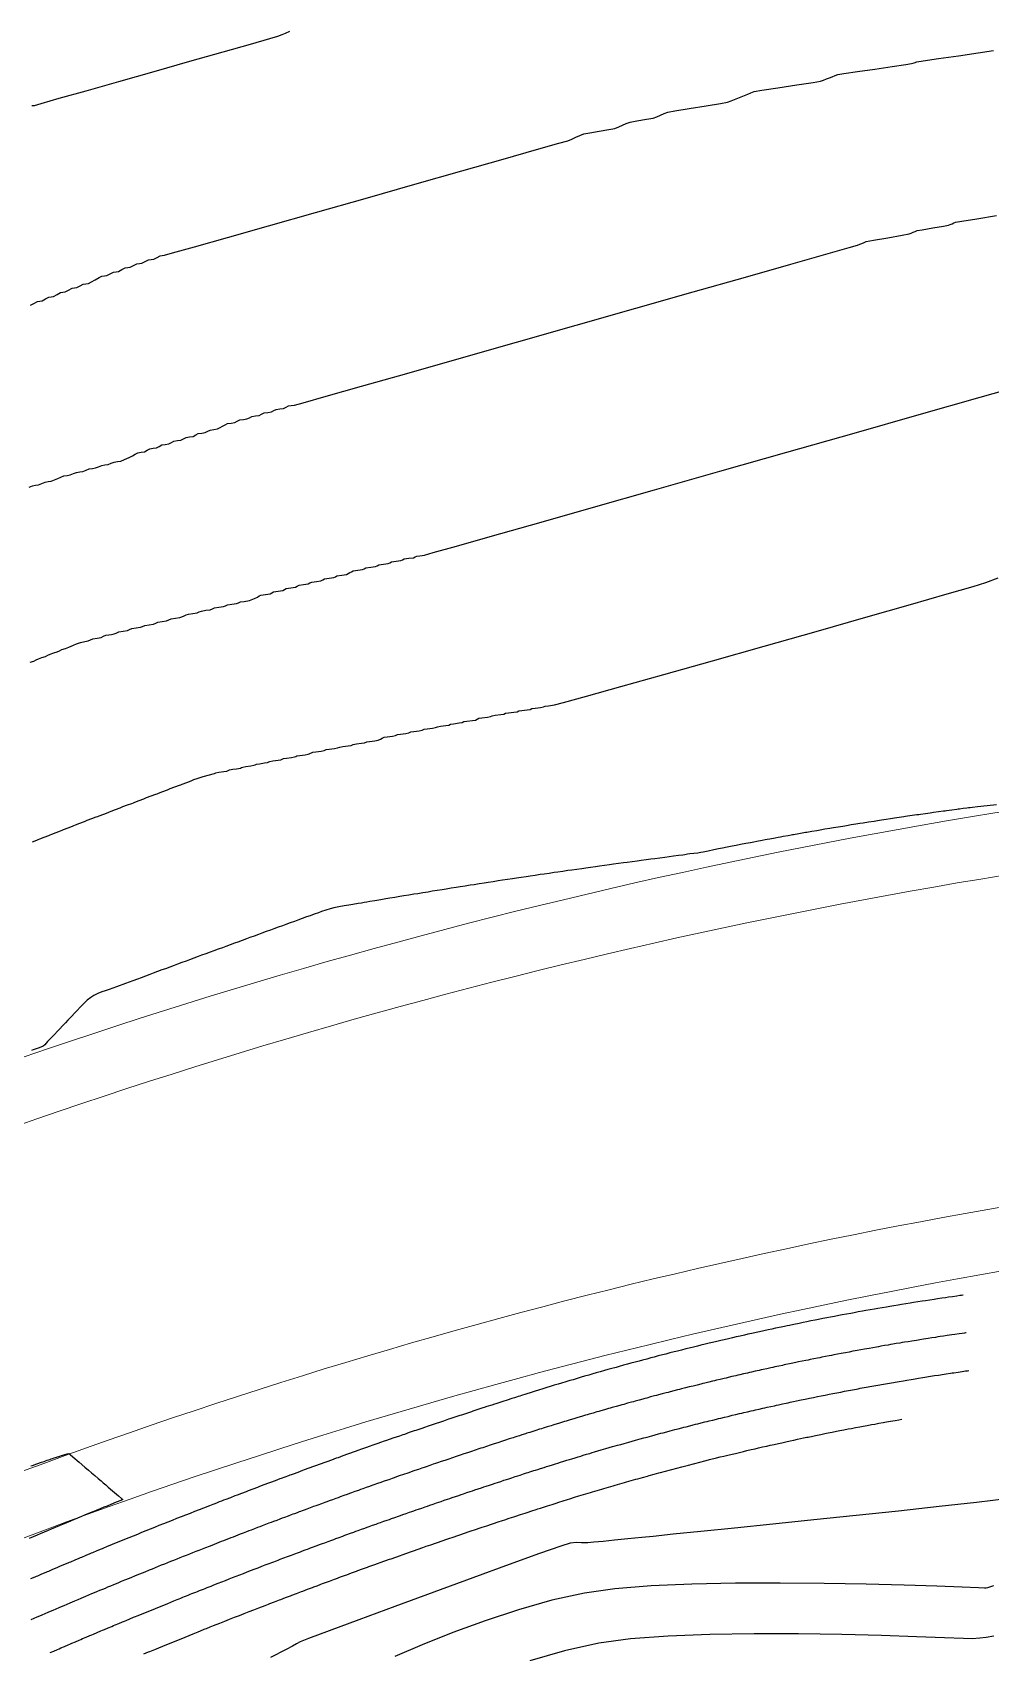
# Model space of a CAD drawing. Header units: millimetres. Extents: x 340454 to 342791, y 6993867 to 6995092.
# Drawn here: x 341960.8 to 341998.9, y 6994345.8 to 6994410.2 of the extents above; entities that cross this region are included whole.
import ezdxf

# ---------------------------------------------------------------- set-up
doc = ezdxf.new("R2010")
doc.units = ezdxf.units.MM
doc.header["$LTSCALE"] = 10
for name, color, linetype in [('T-HM-CURVA_INTERMEDIARIA', 45, 'Continuous'), ('T-HM-CURVA_MESTRA', 20, 'Continuous'), ('URB-Calçadas', 2, 'Continuous'), ('URB-Quadras', 3, 'Continuous')]:
    doc.layers.add(name, color=color, linetype=linetype)

msp = doc.modelspace()

# ---------------------------------------------------------------- linework, layer by layer
at = {"layer": 'T-HM-CURVA_INTERMEDIARIA', "color": 45, "linetype": 'Continuous', "lineweight": -3, "flags": 128}
for points, elevation in [([(341960.728, 6994399.382), (341960.865, 6994399.458), (341961.004, 6994399.534), (341961.096, 6994399.547), (341961.188, 6994399.56), (341961.325, 6994399.636), (341961.462, 6994399.711), (341961.556, 6994399.724), (341961.649, 6994399.737), (341961.785, 6994399.811), (341961.921, 6994399.886), (341962.016, 6994399.899), (341962.111, 6994399.912), (341962.246, 6994399.985), (341962.382, 6994400.059), (341962.478, 6994400.072), (341962.574, 6994400.085), (341962.698, 6994400.152), (341962.828, 6994400.221), (341962.933, 6994400.239), (341963.038, 6994400.256), (341963.154, 6994400.314), (341963.305, 6994400.399), (341963.457, 6994400.484), (341963.568, 6994400.54), (341963.668, 6994400.553), (341963.768, 6994400.567), (341963.899, 6994400.636), (341964.03, 6994400.705), (341964.131, 6994400.719), (341964.232, 6994400.732), (341964.362, 6994400.801), (341964.492, 6994400.87), (341964.594, 6994400.883), (341964.697, 6994400.897), (341964.825, 6994400.964), (341964.955, 6994401.032), (341965.059, 6994401.045), (341965.162, 6994401.059), (341965.29, 6994401.126), (341965.419, 6994401.193), (341965.524, 6994401.206), (341965.628, 6994401.22), (341965.763, 6994401.288), (341965.883, 6994401.352), (341965.969, 6994401.364), (341966.055, 6994401.374), (341966.376, 6994401.464), (341967.246, 6994401.71), (341968.556, 6994402.082), (341970.197, 6994402.547), (341972.058, 6994403.075), (341974.032, 6994403.635), (341976.008, 6994404.196), (341977.876, 6994404.727), (341979.528, 6994405.196), (341980.854, 6994405.574), (341981.744, 6994405.828), (341982.09, 6994405.929), (341982.254, 6994405.994), (341982.413, 6994406.065), (341982.571, 6994406.138), (341982.731, 6994406.199), (341982.965, 6994406.245), (341983.348, 6994406.309), (341983.731, 6994406.372), (341983.962, 6994406.417), (341984.12, 6994406.476), (341984.271, 6994406.545), (341984.421, 6994406.613), (341984.574, 6994406.67), (341984.842, 6994406.72), (341985.221, 6994406.779), (341985.484, 6994406.827), (341985.634, 6994406.883), (341985.778, 6994406.947), (341985.921, 6994407.011), (341986.067, 6994407.065), (341986.351, 6994407.117), (341986.927, 6994407.212), (341987.599, 6994407.32), (341988.171, 6994407.413), (341988.449, 6994407.463), (341988.588, 6994407.513), (341988.721, 6994407.571), (341988.856, 6994407.624), (341988.988, 6994407.676), (341989.121, 6994407.729), (341989.25, 6994407.78), (341989.378, 6994407.835), (341989.507, 6994407.881), (341989.811, 6994407.932), (341990.453, 6994408.032), (341991.208, 6994408.147), (341991.846, 6994408.245), (341992.143, 6994408.294), (341992.263, 6994408.336), (341992.379, 6994408.384), (341992.496, 6994408.429), (341992.611, 6994408.472), (341992.723, 6994408.519), (341992.838, 6994408.559), (341993.077, 6994408.597), (341993.618, 6994408.677), (341994.309, 6994408.778), (341994.999, 6994408.879), (341995.536, 6994408.957), (341995.768, 6994408.994), (341995.868, 6994409.031), (341995.969, 6994409.068), (341996.231, 6994409.108), (341996.842, 6994409.197), (341997.627, 6994409.31), (341998.413, 6994409.423), (341999.024, 6994409.511)], 704), ([(341960.678, 6994392.154), (341960.809, 6994392.209), (341960.93, 6994392.228), (341961.052, 6994392.247), (341961.18, 6994392.3), (341961.309, 6994392.354), (341961.432, 6994392.373), (341961.555, 6994392.392), (341961.679, 6994392.439), (341961.81, 6994392.497), (341961.937, 6994392.554), (341962.059, 6994392.6), (341962.185, 6994392.619), (341962.311, 6994392.638), (341962.434, 6994392.689), (341962.559, 6994392.74), (341962.686, 6994392.759), (341962.814, 6994392.778), (341962.936, 6994392.828), (341963.059, 6994392.878), (341963.188, 6994392.897), (341963.317, 6994392.916), (341963.439, 6994392.965), (341963.56, 6994393.014), (341963.691, 6994393.033), (341963.821, 6994393.052), (341963.942, 6994393.1), (341964.062, 6994393.149), (341964.193, 6994393.166), (341964.326, 6994393.187), (341964.468, 6994393.247), (341964.652, 6994393.335), (341964.78, 6994393.401), (341964.885, 6994393.464), (341964.992, 6994393.519), (341965.127, 6994393.539), (341965.262, 6994393.558), (341965.367, 6994393.616), (341965.472, 6994393.675), (341965.608, 6994393.695), (341965.744, 6994393.714), (341965.848, 6994393.771), (341965.953, 6994393.829), (341966.09, 6994393.849), (341966.227, 6994393.868), (341966.331, 6994393.925), (341966.434, 6994393.982), (341966.573, 6994394.001), (341966.711, 6994394.02), (341966.814, 6994394.076), (341966.917, 6994394.132), (341967.057, 6994394.152), (341967.196, 6994394.171), (341967.298, 6994394.226), (341967.4, 6994394.282), (341967.543, 6994394.302), (341967.681, 6994394.32), (341967.776, 6994394.372), (341967.872, 6994394.423), (341968.017, 6994394.445), (341968.166, 6994394.468), (341968.269, 6994394.518), (341968.367, 6994394.575), (341968.465, 6994394.633), (341968.566, 6994394.681), (341968.709, 6994394.701), (341968.852, 6994394.72), (341968.951, 6994394.772), (341969.049, 6994394.824), (341969.194, 6994394.844), (341969.337, 6994394.863), (341969.435, 6994394.914), (341969.533, 6994394.966), (341969.679, 6994394.985), (341969.823, 6994395.004), (341969.92, 6994395.055), (341970.017, 6994395.106), (341970.164, 6994395.125), (341970.309, 6994395.144), (341970.406, 6994395.194), (341970.502, 6994395.245), (341970.65, 6994395.264), (341970.796, 6994395.283), (341970.892, 6994395.332), (341970.988, 6994395.382), (341971.101, 6994395.398), (341971.227, 6994395.413), (341971.567, 6994395.508), (341972.488, 6994395.769), (341973.895, 6994396.168), (341975.69, 6994396.677), (341977.775, 6994397.269), (341980.054, 6994397.917), (341982.43, 6994398.591), (341984.806, 6994399.266), (341987.083, 6994399.914), (341989.167, 6994400.506), (341990.958, 6994401.015), (341992.361, 6994401.415), (341993.278, 6994401.676), (341993.612, 6994401.771), (341993.702, 6994401.808), (341993.791, 6994401.846), (341993.878, 6994401.885), (341993.966, 6994401.92), (341994.246, 6994401.972), (341994.82, 6994402.072), (341995.393, 6994402.172), (341995.668, 6994402.222), (341995.749, 6994402.254), (341995.828, 6994402.288), (341995.905, 6994402.322), (341995.984, 6994402.353), (341996.19, 6994402.39), (341996.61, 6994402.461), (341997.029, 6994402.532), (341997.231, 6994402.568), (341997.304, 6994402.596), (341997.375, 6994402.627), (341997.445, 6994402.657), (341997.516, 6994402.685), (341997.765, 6994402.727), (341998.364, 6994402.827), (341999.139, 6994402.956)], 703), ([(341960.721, 6994385.188), (341960.856, 6994385.236), (341960.953, 6994385.28), (341961.049, 6994385.323), (341961.186, 6994385.372), (341961.322, 6994385.421), (341961.418, 6994385.464), (341961.513, 6994385.506), (341961.651, 6994385.556), (341961.788, 6994385.605), (341961.882, 6994385.647), (341961.977, 6994385.689), (341962.116, 6994385.739), (341962.253, 6994385.788), (341962.347, 6994385.83), (341962.441, 6994385.871), (341962.558, 6994385.917), (341962.719, 6994385.971), (341962.893, 6994386.012), (341963.025, 6994386.042), (341963.119, 6994386.085), (341963.213, 6994386.125), (341963.378, 6994386.152), (341963.542, 6994386.178), (341963.635, 6994386.219), (341963.729, 6994386.26), (341963.849, 6994386.282), (341963.944, 6994386.294), (341964.003, 6994386.303), (341964.061, 6994386.313), (341964.14, 6994386.349), (341964.245, 6994386.392), (341964.413, 6994386.419), (341964.58, 6994386.446), (341964.671, 6994386.485), (341964.762, 6994386.524), (341964.931, 6994386.551), (341965.099, 6994386.577), (341965.189, 6994386.615), (341965.28, 6994386.654), (341965.45, 6994386.68), (341965.62, 6994386.707), (341965.709, 6994386.744), (341965.798, 6994386.782), (341965.97, 6994386.808), (341966.14, 6994386.835), (341966.229, 6994386.872), (341966.317, 6994386.908), (341966.49, 6994386.935), (341966.662, 6994386.961), (341966.75, 6994386.996), (341966.836, 6994387.033), (341966.921, 6994387.071), (341967.007, 6994387.104), (341967.182, 6994387.131), (341967.356, 6994387.157), (341967.441, 6994387.192), (341967.526, 6994387.226), (341967.701, 6994387.253), (341967.877, 6994387.279), (341967.96, 6994387.313), (341968.044, 6994387.347), (341968.221, 6994387.374), (341968.398, 6994387.4), (341968.48, 6994387.433), (341968.563, 6994387.466), (341968.741, 6994387.493), (341968.919, 6994387.519), (341969.001, 6994387.552), (341969.083, 6994387.584), (341969.223, 6994387.598), (341969.441, 6994387.637), (341969.637, 6994387.719), (341969.749, 6994387.782), (341969.82, 6994387.824), (341969.893, 6994387.862), (341970.074, 6994387.888), (341970.255, 6994387.914), (341970.326, 6994387.954), (341970.397, 6994387.994), (341970.579, 6994388.02), (341970.76, 6994388.046), (341970.831, 6994388.085), (341970.901, 6994388.124), (341971.084, 6994388.15), (341971.266, 6994388.175), (341971.336, 6994388.214), (341971.406, 6994388.252), (341971.59, 6994388.278), (341971.773, 6994388.303), (341971.842, 6994388.341), (341971.912, 6994388.379), (341972.096, 6994388.405), (341972.28, 6994388.43), (341972.349, 6994388.467), (341972.417, 6994388.505), (341972.604, 6994388.531), (341972.787, 6994388.555), (341972.851, 6994388.59), (341972.916, 6994388.625), (341973.104, 6994388.652), (341973.294, 6994388.679), (341973.363, 6994388.714), (341973.43, 6994388.752), (341973.496, 6994388.789), (341973.563, 6994388.823), (341973.75, 6994388.848), (341973.936, 6994388.873), (341974.002, 6994388.908), (341974.068, 6994388.943), (341974.256, 6994388.968), (341974.443, 6994388.993), (341974.508, 6994389.028), (341974.574, 6994389.062), (341974.762, 6994389.087), (341974.95, 6994389.112), (341975.015, 6994389.146), (341975.08, 6994389.18), (341975.268, 6994389.205), (341975.457, 6994389.23), (341975.521, 6994389.263), (341975.586, 6994389.297), (341975.775, 6994389.321), (341975.964, 6994389.346), (341976.028, 6994389.379), (341976.092, 6994389.412), (341976.208, 6994389.425), (341976.399, 6994389.451), (341976.742, 6994389.547), (341977.669, 6994389.809), (341979.097, 6994390.214), (341980.94, 6994390.737), (341983.118, 6994391.355), (341985.544, 6994392.045), (341988.136, 6994392.781), (341990.811, 6994393.541), (341993.484, 6994394.301), (341996.072, 6994395.037), (341998.492, 6994395.725), (342000.659, 6994396.341)], 702), ([(341960.804, 6994378.052), (341960.982, 6994378.117), (341961.04, 6994378.144), (341961.098, 6994378.171), (341961.277, 6994378.236), (341961.455, 6994378.301), (341961.513, 6994378.328), (341961.571, 6994378.355), (341961.749, 6994378.42), (341961.928, 6994378.485), (341961.985, 6994378.512), (341962.043, 6994378.538), (341962.222, 6994378.603), (341962.401, 6994378.669), (341962.458, 6994378.695), (341962.515, 6994378.721), (341962.694, 6994378.786), (341962.874, 6994378.851), (341962.93, 6994378.877), (341962.986, 6994378.903), (341963.167, 6994378.968), (341963.346, 6994379.034), (341963.402, 6994379.059), (341963.458, 6994379.085), (341963.639, 6994379.15), (341963.819, 6994379.215), (341963.874, 6994379.241), (341963.93, 6994379.266), (341964.111, 6994379.331), (341964.291, 6994379.397), (341964.346, 6994379.422), (341964.401, 6994379.446), (341964.583, 6994379.512), (341964.764, 6994379.577), (341964.818, 6994379.602), (341964.873, 6994379.627), (341965.054, 6994379.692), (341965.236, 6994379.758), (341965.29, 6994379.782), (341965.344, 6994379.806), (341965.526, 6994379.872), (341965.708, 6994379.937), (341965.761, 6994379.961), (341965.815, 6994379.985), (341965.997, 6994380.051), (341966.179, 6994380.116), (341966.233, 6994380.14), (341966.286, 6994380.164), (341966.469, 6994380.23), (341966.651, 6994380.295), (341966.704, 6994380.319), (341966.757, 6994380.342), (341966.94, 6994380.408), (341967.122, 6994380.473), (341967.175, 6994380.497), (341967.228, 6994380.52), (341967.355, 6994380.57), (341967.593, 6994380.651), (341967.851, 6994380.714), (341967.997, 6994380.745), (341968.05, 6994380.769), (341968.103, 6994380.792), (341968.219, 6994380.811), (341968.419, 6994380.843), (341968.535, 6994380.862), (341968.587, 6994380.884), (341968.639, 6994380.907), (341968.774, 6994380.93), (341968.921, 6994380.952), (341969.003, 6994380.965), (341969.073, 6994380.977), (341969.124, 6994380.999), (341969.175, 6994381.021), (341969.292, 6994381.04), (341969.495, 6994381.071), (341969.612, 6994381.09), (341969.662, 6994381.112), (341969.712, 6994381.133), (341969.829, 6994381.152), (341970.034, 6994381.184), (341970.15, 6994381.202), (341970.2, 6994381.223), (341970.249, 6994381.244), (341970.367, 6994381.263), (341970.572, 6994381.295), (341970.69, 6994381.313), (341970.738, 6994381.334), (341970.787, 6994381.354), (341970.905, 6994381.373), (341971.111, 6994381.404), (341971.229, 6994381.423), (341971.277, 6994381.443), (341971.325, 6994381.463), (341971.443, 6994381.481), (341971.651, 6994381.512), (341971.768, 6994381.531), (341971.816, 6994381.55), (341971.863, 6994381.57), (341971.909, 6994381.589), (341971.955, 6994381.608), (341972.074, 6994381.626), (341972.283, 6994381.657), (341972.401, 6994381.676), (341972.492, 6994381.713), (341972.611, 6994381.731), (341972.821, 6994381.762), (341972.939, 6994381.78), (341973.029, 6994381.817), (341973.148, 6994381.835), (341973.359, 6994381.865), (341973.478, 6994381.883), (341973.566, 6994381.919), (341973.686, 6994381.937), (341973.897, 6994381.968), (341974.016, 6994381.985), (341974.103, 6994382.02), (341974.216, 6994382.036), (341974.422, 6994382.064), (341974.555, 6994382.086), (341974.649, 6994382.128), (341974.718, 6994382.163), (341974.794, 6994382.206), (341974.914, 6994382.223), (341975.128, 6994382.253), (341975.247, 6994382.271), (341975.322, 6994382.313), (341975.442, 6994382.33), (341975.657, 6994382.36), (341975.776, 6994382.377), (341975.85, 6994382.418), (341975.97, 6994382.436), (341976.186, 6994382.465), (341976.306, 6994382.483), (341976.379, 6994382.523), (341976.499, 6994382.54), (341976.715, 6994382.569), (341976.835, 6994382.587), (341976.907, 6994382.626), (341977.027, 6994382.643), (341977.244, 6994382.672), (341977.364, 6994382.689), (341977.435, 6994382.728), (341977.556, 6994382.745), (341977.773, 6994382.774), (341977.893, 6994382.791), (341977.96, 6994382.826), (341978.081, 6994382.844), (341978.301, 6994382.874), (341978.423, 6994382.891), (341978.492, 6994382.928), (341978.56, 6994382.965), (341978.681, 6994382.981), (341978.899, 6994383.01), (341979.02, 6994383.026), (341979.088, 6994383.062), (341979.209, 6994383.079), (341979.427, 6994383.107), (341979.548, 6994383.124), (341979.615, 6994383.159), (341979.736, 6994383.175), (341979.955, 6994383.204), (341980.076, 6994383.22), (341980.142, 6994383.254), (341980.264, 6994383.271), (341980.483, 6994383.299), (341980.604, 6994383.315), (341980.669, 6994383.349), (341980.791, 6994383.365), (341981.01, 6994383.393), (341981.132, 6994383.409), (341981.196, 6994383.442), (341981.324, 6994383.454), (341981.571, 6994383.49), (341981.927, 6994383.588), (341982.842, 6994383.843), (341984.206, 6994384.225), (341985.91, 6994384.704), (341987.845, 6994385.25), (341989.903, 6994385.831), (341991.974, 6994386.417), (341993.95, 6994386.978), (341995.721, 6994387.484), (341997.179, 6994387.903), (341998.215, 6994388.206), (341998.72, 6994388.361), (341999.214, 6994388.55)], 701), ([(341997.819, 6994360.018), (341997.799, 6994360.015), (341997.756, 6994360.009), (341997.682, 6994359.999), (341997.566, 6994359.982), (341997.392, 6994359.957), (341997.239, 6994359.935), (341997.117, 6994359.917), (341996.964, 6994359.894), (341996.803, 6994359.871), (341996.663, 6994359.85), (341996.489, 6994359.823), (341996.319, 6994359.797), (341996.184, 6994359.776), (341996.014, 6994359.749), (341995.844, 6994359.723), (341995.709, 6994359.701), (341995.54, 6994359.674), (341995.37, 6994359.646), (341995.236, 6994359.624), (341995.066, 6994359.596), (341994.897, 6994359.568), (341994.762, 6994359.545), (341994.593, 6994359.516), (341994.423, 6994359.487), (341994.289, 6994359.464), (341994.12, 6994359.434), (341993.951, 6994359.404), (341993.816, 6994359.38), (341993.647, 6994359.35), (341993.478, 6994359.319), (341993.344, 6994359.295), (341993.176, 6994359.263), (341993.007, 6994359.232), (341992.873, 6994359.207), (341992.704, 6994359.175), (341992.535, 6994359.143), (341992.402, 6994359.117), (341992.233, 6994359.085), (341992.065, 6994359.052), (341991.931, 6994359.026), (341991.763, 6994358.992), (341991.594, 6994358.959), (341991.461, 6994358.932), (341991.293, 6994358.898), (341991.082, 6994358.854), (341990.907, 6994358.818), (341990.823, 6994358.801), (341990.765, 6994358.789), (341990.706, 6994358.776), (341990.58, 6994358.75), (341990.348, 6994358.701), (341990.203, 6994358.67), (341990.061, 6994358.639), (341989.886, 6994358.601), (341989.72, 6994358.565), (341989.586, 6994358.536), (341989.418, 6994358.498), (341989.251, 6994358.461), (341989.118, 6994358.431), (341988.951, 6994358.393), (341988.784, 6994358.355), (341988.651, 6994358.325), (341988.484, 6994358.286), (341988.317, 6994358.247), (341988.184, 6994358.216), (341988.018, 6994358.177), (341987.851, 6994358.137), (341987.719, 6994358.106), (341987.552, 6994358.066), (341987.385, 6994358.026), (341987.253, 6994357.993), (341987.087, 6994357.952), (341986.921, 6994357.911), (341986.789, 6994357.879), (341986.622, 6994357.837), (341986.456, 6994357.795), (341986.324, 6994357.762), (341986.158, 6994357.72), (341985.993, 6994357.677), (341985.861, 6994357.643), (341985.695, 6994357.6), (341985.529, 6994357.557), (341985.398, 6994357.522), (341985.232, 6994357.479), (341985.067, 6994357.435), (341984.936, 6994357.4), (341984.77, 6994357.355), (341984.605, 6994357.31), (341984.474, 6994357.275), (341984.309, 6994357.229), (341984.144, 6994357.184), (341984.013, 6994357.148), (341983.848, 6994357.102), (341983.683, 6994357.056), (341983.552, 6994357.019), (341983.388, 6994356.972), (341983.223, 6994356.925), (341983.092, 6994356.888), (341982.928, 6994356.84), (341982.764, 6994356.793), (341982.633, 6994356.755), (341982.469, 6994356.707), (341982.305, 6994356.658), (341982.174, 6994356.62), (341982.011, 6994356.571), (341981.847, 6994356.522), (341981.717, 6994356.483), (341981.553, 6994356.433), (341981.389, 6994356.383), (341981.259, 6994356.343), (341981.096, 6994356.293), (341980.932, 6994356.242), (341980.803, 6994356.202), (341980.639, 6994356.151), (341980.432, 6994356.086), (341980.259, 6994356.031), (341980.184, 6994356.007), (341980.123, 6994355.988), (341980.06, 6994355.968), (341979.979, 6994355.942), (341979.866, 6994355.905), (341979.682, 6994355.846), (341979.51, 6994355.791), (341979.319, 6994355.729), (341979.227, 6994355.699), (341979.178, 6994355.683), (341979.072, 6994355.649), (341978.878, 6994355.585), (341978.771, 6994355.551), (341978.721, 6994355.534), (341978.519, 6994355.468), (341978.316, 6994355.401), (341978.264, 6994355.384), (341978.063, 6994355.317), (341977.862, 6994355.251), (341977.808, 6994355.233), (341977.608, 6994355.166), (341977.408, 6994355.1), (341977.352, 6994355.081), (341977.153, 6994355.014), (341976.954, 6994354.947), (341976.897, 6994354.928), (341976.699, 6994354.861), (341976.501, 6994354.794), (341976.442, 6994354.774), (341976.245, 6994354.707), (341976.048, 6994354.639), (341975.987, 6994354.619), (341975.791, 6994354.551), (341975.595, 6994354.484), (341975.533, 6994354.462), (341975.4, 6994354.417), (341975.143, 6994354.328), (341974.887, 6994354.239), (341974.756, 6994354.193), (341974.691, 6994354.17), (341974.499, 6994354.103), (341974.306, 6994354.035), (341974.24, 6994354.012), (341974.048, 6994353.944), (341973.857, 6994353.877), (341973.789, 6994353.852), (341973.598, 6994353.785), (341973.408, 6994353.717), (341973.338, 6994353.692), (341973.149, 6994353.624), (341972.959, 6994353.556), (341972.888, 6994353.531), (341972.7, 6994353.463), (341972.511, 6994353.395), (341972.438, 6994353.368), (341972.251, 6994353.3), (341972.063, 6994353.232), (341971.989, 6994353.205), (341971.803, 6994353.137), (341971.616, 6994353.069), (341971.54, 6994353.041), (341971.355, 6994352.973), (341971.169, 6994352.904), (341971.092, 6994352.875), (341971.043, 6994352.858), (341970.991, 6994352.838), (341970.842, 6994352.783), (341970.701, 6994352.731), (341970.644, 6994352.709), (341970.462, 6994352.641), (341970.277, 6994352.572), (341970.196, 6994352.542), (341970.014, 6994352.473), (341969.831, 6994352.405), (341969.749, 6994352.374), (341969.567, 6994352.305), (341969.386, 6994352.236), (341969.302, 6994352.204), (341969.122, 6994352.136), (341968.941, 6994352.067), (341968.856, 6994352.034), (341968.676, 6994351.965), (341968.497, 6994351.896), (341968.41, 6994351.863), (341968.323, 6994351.829), (341968.236, 6994351.795), (341968.149, 6994351.761), (341968.063, 6994351.727), (341967.976, 6994351.692), (341967.85, 6994351.644), (341967.612, 6994351.552), (341967.431, 6994351.482), (341967.252, 6994351.412), (341967.072, 6994351.342), (341966.894, 6994351.272), (341966.716, 6994351.202), (341966.539, 6994351.132), (341966.362, 6994351.062), (341966.187, 6994350.992), (341966.012, 6994350.923), (341965.838, 6994350.853), (341965.664, 6994350.783), (341965.492, 6994350.714), (341965.32, 6994350.644), (341965.148, 6994350.575), (341964.978, 6994350.506), (341964.808, 6994350.437), (341964.639, 6994350.367), (341964.47, 6994350.298), (341964.309, 6994350.233), (341964.138, 6994350.163), (341963.975, 6994350.097), (341963.753, 6994350.006), (341963.634, 6994349.957), (341963.584, 6994349.936), (341963.534, 6994349.915), (341963.365, 6994349.845), (341963.195, 6994349.774), (341963.144, 6994349.753), (341963.094, 6994349.732), (341962.925, 6994349.662), (341962.756, 6994349.591), (341962.705, 6994349.57), (341962.654, 6994349.548), (341962.486, 6994349.478), (341962.317, 6994349.407), (341962.266, 6994349.385), (341962.214, 6994349.364), (341962.047, 6994349.293), (341961.879, 6994349.222), (341961.827, 6994349.2), (341961.775, 6994349.178), (341961.608, 6994349.107), (341961.441, 6994349.036), (341961.389, 6994349.014), (341961.337, 6994348.991), (341961.17, 6994348.92), (341961.004, 6994348.849), (341960.951, 6994348.826), (341960.898, 6994348.803), (341960.733, 6994348.732)], 699), ([(341997.934, 6994358.52), (341997.916, 6994358.517), (341997.87, 6994358.511), (341997.783, 6994358.499), (341997.653, 6994358.48), (341997.49, 6994358.456), (341997.371, 6994358.439), (341997.277, 6994358.425), (341997.183, 6994358.411), (341997.041, 6994358.39), (341996.899, 6994358.369), (341996.806, 6994358.355), (341996.712, 6994358.34), (341996.57, 6994358.318), (341996.428, 6994358.296), (341996.335, 6994358.282), (341996.242, 6994358.267), (341996.099, 6994358.245), (341995.956, 6994358.222), (341995.864, 6994358.207), (341995.773, 6994358.192), (341995.629, 6994358.169), (341995.486, 6994358.145), (341995.394, 6994358.13), (341995.303, 6994358.115), (341995.159, 6994358.091), (341995.015, 6994358.066), (341994.925, 6994358.051), (341994.834, 6994358.036), (341994.689, 6994358.011), (341994.545, 6994357.986), (341994.455, 6994357.97), (341994.366, 6994357.954), (341994.22, 6994357.928), (341994.075, 6994357.903), (341993.986, 6994357.887), (341993.897, 6994357.871), (341993.751, 6994357.844), (341993.606, 6994357.817), (341993.518, 6994357.801), (341993.429, 6994357.785), (341993.283, 6994357.758), (341993.137, 6994357.73), (341993.05, 6994357.714), (341992.962, 6994357.697), (341992.815, 6994357.669), (341992.669, 6994357.641), (341992.582, 6994357.624), (341992.495, 6994357.608), (341992.347, 6994357.579), (341992.201, 6994357.55), (341992.114, 6994357.533), (341992.028, 6994357.516), (341991.88, 6994357.486), (341991.733, 6994357.456), (341991.647, 6994357.439), (341991.562, 6994357.422), (341991.414, 6994357.391), (341991.266, 6994357.361), (341991.168, 6994357.34), (341991.096, 6994357.326), (341991.04, 6994357.314), (341990.911, 6994357.287), (341990.767, 6994357.256), (341990.699, 6994357.242), (341990.631, 6994357.227), (341990.487, 6994357.196), (341990.333, 6994357.163), (341990.249, 6994357.145), (341990.166, 6994357.127), (341990.016, 6994357.094), (341989.867, 6994357.061), (341989.784, 6994357.043), (341989.701, 6994357.025), (341989.551, 6994356.991), (341989.402, 6994356.957), (341989.319, 6994356.939), (341989.237, 6994356.92), (341989.087, 6994356.886), (341988.937, 6994356.851), (341988.855, 6994356.832), (341988.773, 6994356.814), (341988.623, 6994356.778), (341988.473, 6994356.743), (341988.392, 6994356.724), (341988.31, 6994356.705), (341988.16, 6994356.669), (341988.009, 6994356.633), (341987.928, 6994356.614), (341987.848, 6994356.594), (341987.697, 6994356.557), (341987.546, 6994356.521), (341987.466, 6994356.501), (341987.386, 6994356.481), (341987.234, 6994356.444), (341987.083, 6994356.406), (341987.004, 6994356.387), (341986.924, 6994356.367), (341986.772, 6994356.328), (341986.621, 6994356.29), (341986.542, 6994356.27), (341986.463, 6994356.25), (341986.311, 6994356.211), (341986.16, 6994356.171), (341986.081, 6994356.151), (341986.002, 6994356.131), (341985.85, 6994356.091), (341985.699, 6994356.051), (341985.621, 6994356.03), (341985.542, 6994356.01), (341985.39, 6994355.969), (341985.238, 6994355.928), (341985.161, 6994355.907), (341985.083, 6994355.887), (341984.931, 6994355.845), (341984.779, 6994355.804), (341984.701, 6994355.782), (341984.624, 6994355.761), (341984.472, 6994355.719), (341984.319, 6994355.677), (341984.243, 6994355.655), (341984.166, 6994355.634), (341984.013, 6994355.591), (341983.861, 6994355.548), (341983.784, 6994355.526), (341983.708, 6994355.505), (341983.555, 6994355.461), (341983.403, 6994355.417), (341983.327, 6994355.395), (341983.251, 6994355.373), (341983.098, 6994355.329), (341982.945, 6994355.284), (341982.87, 6994355.262), (341982.794, 6994355.24), (341982.641, 6994355.195), (341982.489, 6994355.149), (341982.413, 6994355.127), (341982.338, 6994355.105), (341982.185, 6994355.058), (341982.033, 6994355.012), (341981.958, 6994354.99), (341981.883, 6994354.967), (341981.73, 6994354.92), (341981.577, 6994354.873), (341981.503, 6994354.85), (341981.428, 6994354.827), (341981.275, 6994354.78), (341981.122, 6994354.732), (341981.048, 6994354.709), (341980.974, 6994354.686), (341980.821, 6994354.638), (341980.668, 6994354.589), (341980.584, 6994354.563), (341980.521, 6994354.542), (341980.469, 6994354.526), (341980.419, 6994354.51), (341980.362, 6994354.492), (341980.314, 6994354.476), (341980.266, 6994354.46), (341980.174, 6994354.431), (341980.068, 6994354.397), (341979.993, 6994354.372), (341979.918, 6994354.348), (341979.767, 6994354.299), (341979.615, 6994354.25), (341979.54, 6994354.225), (341979.464, 6994354.201), (341979.314, 6994354.152), (341979.163, 6994354.103), (341979.087, 6994354.078), (341979.01, 6994354.052), (341978.861, 6994354.003), (341978.711, 6994353.954), (341978.634, 6994353.929), (341978.557, 6994353.903), (341978.409, 6994353.854), (341978.26, 6994353.805), (341978.182, 6994353.779), (341978.104, 6994353.752), (341977.957, 6994353.703), (341977.809, 6994353.654), (341977.73, 6994353.628), (341977.651, 6994353.601), (341977.505, 6994353.552), (341977.359, 6994353.503), (341977.279, 6994353.476), (341977.199, 6994353.448), (341977.054, 6994353.4), (341976.909, 6994353.35), (341976.828, 6994353.323), (341976.747, 6994353.295), (341976.603, 6994353.246), (341976.459, 6994353.197), (341976.377, 6994353.169), (341976.296, 6994353.141), (341976.153, 6994353.092), (341976.009, 6994353.042), (341975.927, 6994353.014), (341975.845, 6994352.985), (341975.731, 6994352.946), (341975.56, 6994352.887), (341975.392, 6994352.828), (341975.278, 6994352.789), (341975.195, 6994352.76), (341975.112, 6994352.73), (341974.972, 6994352.681), (341974.832, 6994352.632), (341974.748, 6994352.603), (341974.664, 6994352.573), (341974.525, 6994352.524), (341974.386, 6994352.475), (341974.301, 6994352.445), (341974.216, 6994352.415), (341974.078, 6994352.366), (341973.94, 6994352.316), (341973.854, 6994352.286), (341973.769, 6994352.255), (341973.632, 6994352.206), (341973.494, 6994352.157), (341973.408, 6994352.126), (341973.322, 6994352.095), (341973.186, 6994352.046), (341973.049, 6994351.997), (341972.962, 6994351.965), (341972.875, 6994351.933), (341972.74, 6994351.884), (341972.605, 6994351.835), (341972.517, 6994351.803), (341972.429, 6994351.771), (341972.295, 6994351.722), (341972.16, 6994351.673), (341972.072, 6994351.64), (341971.984, 6994351.608), (341971.85, 6994351.559), (341971.717, 6994351.509), (341971.613, 6994351.471), (341971.538, 6994351.443), (341971.466, 6994351.417), (341971.417, 6994351.399), (341971.328, 6994351.366), (341971.224, 6994351.327), (341971.159, 6994351.303), (341971.093, 6994351.278), (341970.97, 6994351.232), (341970.83, 6994351.18), (341970.74, 6994351.146), (341970.649, 6994351.112), (341970.519, 6994351.063), (341970.388, 6994351.014), (341970.296, 6994350.979), (341970.205, 6994350.945), (341970.075, 6994350.896), (341969.945, 6994350.846), (341969.853, 6994350.811), (341969.761, 6994350.776), (341969.633, 6994350.727), (341969.504, 6994350.678), (341969.411, 6994350.643), (341969.318, 6994350.607), (341969.191, 6994350.558), (341969.062, 6994350.509), (341968.969, 6994350.473), (341968.876, 6994350.437), (341968.782, 6994350.401), (341968.689, 6994350.365), (341968.596, 6994350.328), (341968.502, 6994350.292), (341968.409, 6994350.255), (341968.316, 6994350.218), (341968.222, 6994350.181), (341968.129, 6994350.145), (341968.036, 6994350.107), (341967.943, 6994350.07), (341967.83, 6994350.027), (341967.684, 6994349.97), (341967.555, 6994349.92), (341967.427, 6994349.87), (341967.299, 6994349.82), (341967.172, 6994349.771), (341967.045, 6994349.721), (341966.919, 6994349.671), (341966.794, 6994349.621), (341966.669, 6994349.572), (341966.544, 6994349.522), (341966.42, 6994349.472), (341966.296, 6994349.423), (341966.174, 6994349.373), (341966.051, 6994349.324), (341965.929, 6994349.275), (341965.807, 6994349.225), (341965.687, 6994349.176), (341965.566, 6994349.127), (341965.446, 6994349.077), (341965.271, 6994349.006), (341964.96, 6994348.88), (341964.649, 6994348.754), (341964.473, 6994348.682), (341964.34, 6994348.627), (341964.23, 6994348.582), (341964.133, 6994348.542), (341964.035, 6994348.501), (341963.914, 6994348.451), (341963.793, 6994348.401), (341963.695, 6994348.36), (341963.598, 6994348.32), (341963.477, 6994348.269), (341963.357, 6994348.219), (341963.259, 6994348.178), (341963.161, 6994348.137), (341963.041, 6994348.086), (341962.921, 6994348.036), (341962.823, 6994347.995), (341962.725, 6994347.953), (341962.605, 6994347.903), (341962.485, 6994347.852), (341962.387, 6994347.81), (341962.289, 6994347.768), (341962.17, 6994347.718), (341962.05, 6994347.667), (341961.952, 6994347.625), (341961.853, 6994347.583), (341961.735, 6994347.532), (341961.616, 6994347.481), (341961.517, 6994347.439), (341961.418, 6994347.396), (341961.3, 6994347.345), (341961.182, 6994347.295), (341961.083, 6994347.252), (341960.984, 6994347.209), (341960.866, 6994347.158), (341960.748, 6994347.107)], 698), ([(341961.506, 6994345.803), (341961.651, 6994345.866), (341961.796, 6994345.928), (341961.867, 6994345.959), (341961.938, 6994345.989), (341962.083, 6994346.051), (341962.227, 6994346.114), (341962.298, 6994346.144), (341962.37, 6994346.175), (341962.514, 6994346.237), (341962.659, 6994346.298), (341962.731, 6994346.329), (341962.802, 6994346.359), (341962.947, 6994346.421), (341963.092, 6994346.482), (341963.163, 6994346.512), (341963.235, 6994346.543), (341963.38, 6994346.604), (341963.525, 6994346.665), (341963.596, 6994346.695), (341963.668, 6994346.725), (341963.813, 6994346.786), (341963.958, 6994346.847), (341964.03, 6994346.877), (341964.102, 6994346.907), (341964.247, 6994346.967), (341964.392, 6994347.027), (341964.464, 6994347.057), (341964.536, 6994347.087), (341964.681, 6994347.147), (341964.826, 6994347.207), (341964.898, 6994347.237), (341964.971, 6994347.267), (341965.206, 6994347.363), (341965.697, 6994347.562), (341966.187, 6994347.761), (341966.422, 6994347.857), (341966.494, 6994347.886), (341966.565, 6994347.915), (341966.637, 6994347.945), (341966.71, 6994347.974), (341966.783, 6994348.004), (341966.856, 6994348.033), (341966.929, 6994348.063), (341967.002, 6994348.092), (341967.076, 6994348.122), (341967.15, 6994348.151), (341967.225, 6994348.181), (341967.3, 6994348.21), (341967.375, 6994348.24), (341967.45, 6994348.27), (341967.526, 6994348.299), (341967.602, 6994348.329), (341967.678, 6994348.359), (341967.755, 6994348.389), (341967.832, 6994348.418), (341967.909, 6994348.448), (341968.021, 6994348.493), (341968.195, 6994348.562), (341968.339, 6994348.619), (341968.482, 6994348.675), (341968.625, 6994348.732), (341968.768, 6994348.788), (341968.912, 6994348.844), (341969.055, 6994348.9), (341969.198, 6994348.956), (341969.341, 6994349.011), (341969.516, 6994349.079), (341969.628, 6994349.122), (341969.704, 6994349.151), (341969.781, 6994349.18), (341969.923, 6994349.235), (341970.066, 6994349.29), (341970.143, 6994349.319), (341970.221, 6994349.349), (341970.363, 6994349.402), (341970.505, 6994349.457), (341970.583, 6994349.486), (341970.661, 6994349.516), (341970.802, 6994349.569), (341970.944, 6994349.623), (341971.023, 6994349.652), (341971.102, 6994349.682), (341971.243, 6994349.735), (341971.384, 6994349.788), (341971.463, 6994349.817), (341971.543, 6994349.847), (341971.652, 6994349.888), (341971.747, 6994349.923), (341971.81, 6994349.947), (341971.864, 6994349.967), (341971.941, 6994349.995), (341972.091, 6994350.051), (341972.264, 6994350.115), (341972.345, 6994350.145), (341972.427, 6994350.175), (341972.566, 6994350.226), (341972.705, 6994350.277), (341972.787, 6994350.307), (341972.869, 6994350.337), (341973.007, 6994350.388), (341973.146, 6994350.438), (341973.229, 6994350.468), (341973.312, 6994350.499), (341973.45, 6994350.548), (341973.587, 6994350.598), (341973.672, 6994350.629), (341973.756, 6994350.659), (341973.892, 6994350.708), (341974.029, 6994350.758), (341974.114, 6994350.788), (341974.199, 6994350.818), (341974.335, 6994350.867), (341974.472, 6994350.916), (341974.558, 6994350.946), (341974.643, 6994350.977), (341974.779, 6994351.025), (341974.914, 6994351.073), (341975.001, 6994351.104), (341975.088, 6994351.134), (341975.222, 6994351.182), (341975.358, 6994351.229), (341975.445, 6994351.26), (341975.533, 6994351.291), (341975.667, 6994351.338), (341975.801, 6994351.385), (341975.89, 6994351.415), (341975.978, 6994351.446), (341976.067, 6994351.477), (341976.157, 6994351.508), (341976.29, 6994351.554), (341976.424, 6994351.601), (341976.514, 6994351.632), (341976.604, 6994351.663), (341976.737, 6994351.708), (341976.87, 6994351.754), (341976.961, 6994351.785), (341977.053, 6994351.816), (341977.184, 6994351.862), (341977.317, 6994351.907), (341977.409, 6994351.938), (341977.501, 6994351.969), (341977.632, 6994352.014), (341977.763, 6994352.058), (341977.857, 6994352.09), (341977.95, 6994352.121), (341978.08, 6994352.165), (341978.211, 6994352.209), (341978.305, 6994352.24), (341978.399, 6994352.272), (341978.528, 6994352.315), (341978.658, 6994352.359), (341978.754, 6994352.39), (341978.849, 6994352.422), (341978.977, 6994352.464), (341979.107, 6994352.507), (341979.203, 6994352.539), (341979.299, 6994352.57), (341979.427, 6994352.613), (341979.555, 6994352.655), (341979.652, 6994352.687), (341979.75, 6994352.718), (341979.876, 6994352.76), (341980.004, 6994352.801), (341980.102, 6994352.833), (341980.2, 6994352.865), (341980.338, 6994352.91), (341980.453, 6994352.947), (341980.518, 6994352.968), (341980.582, 6994352.989), (341980.67, 6994353.017), (341980.745, 6994353.041), (341980.815, 6994353.064), (341980.903, 6994353.092), (341981.011, 6994353.126), (341981.153, 6994353.171), (341981.253, 6994353.203), (341981.353, 6994353.235), (341981.48, 6994353.274), (341981.605, 6994353.314), (341981.705, 6994353.344), (341981.804, 6994353.375), (341981.932, 6994353.415), (341982.059, 6994353.454), (341982.157, 6994353.484), (341982.255, 6994353.514), (341982.384, 6994353.553), (341982.512, 6994353.592), (341982.61, 6994353.621), (341982.707, 6994353.651), (341982.838, 6994353.689), (341982.967, 6994353.728), (341983.063, 6994353.757), (341983.16, 6994353.785), (341983.291, 6994353.824), (341983.422, 6994353.862), (341983.518, 6994353.89), (341983.613, 6994353.918), (341983.746, 6994353.956), (341983.878, 6994353.994), (341983.972, 6994354.021), (341984.067, 6994354.048), (341984.201, 6994354.086), (341984.334, 6994354.124), (341984.428, 6994354.15), (341984.522, 6994354.177), (341984.657, 6994354.215), (341984.791, 6994354.252), (341984.884, 6994354.278), (341984.977, 6994354.303), (341985.113, 6994354.341), (341985.248, 6994354.378), (341985.34, 6994354.403), (341985.433, 6994354.428), (341985.57, 6994354.465), (341985.706, 6994354.501), (341985.798, 6994354.526), (341985.889, 6994354.55), (341986.027, 6994354.587), (341986.165, 6994354.623), (341986.255, 6994354.647), (341986.345, 6994354.67), (341986.485, 6994354.707), (341986.624, 6994354.743), (341986.713, 6994354.766), (341986.803, 6994354.789), (341986.944, 6994354.825), (341987.084, 6994354.86), (341987.172, 6994354.883), (341987.261, 6994354.905), (341987.403, 6994354.94), (341987.544, 6994354.976), (341987.632, 6994354.997), (341987.719, 6994355.019), (341987.862, 6994355.054), (341988.005, 6994355.089), (341988.091, 6994355.11), (341988.178, 6994355.131), (341988.322, 6994355.166), (341988.466, 6994355.2), (341988.552, 6994355.221), (341988.637, 6994355.241), (341988.783, 6994355.275), (341988.928, 6994355.309), (341989.012, 6994355.329), (341989.097, 6994355.349), (341989.244, 6994355.383), (341989.39, 6994355.416), (341989.474, 6994355.436), (341989.557, 6994355.455), (341989.706, 6994355.488), (341989.853, 6994355.521), (341989.936, 6994355.54), (341990.018, 6994355.558), (341990.167, 6994355.592), (341990.316, 6994355.624), (341990.398, 6994355.642), (341990.479, 6994355.66), (341990.63, 6994355.693), (341990.78, 6994355.725), (341990.86, 6994355.742), (341990.941, 6994355.76), (341991.068, 6994355.787), (341991.186, 6994355.812), (341991.257, 6994355.827), (341991.315, 6994355.839), (341991.373, 6994355.851), (341991.53, 6994355.883), (341991.709, 6994355.92), (341991.787, 6994355.937), (341991.866, 6994355.953), (341992.02, 6994355.984), (341992.173, 6994356.015), (341992.251, 6994356.03), (341992.329, 6994356.046), (341992.484, 6994356.077), (341992.639, 6994356.107), (341992.715, 6994356.122), (341992.792, 6994356.137), (341992.948, 6994356.167), (341993.104, 6994356.197), (341993.18, 6994356.212), (341993.256, 6994356.227), (341993.413, 6994356.256), (341993.57, 6994356.285), (341993.645, 6994356.3), (341993.72, 6994356.314), (341993.879, 6994356.343), (341994.037, 6994356.372), (341994.111, 6994356.385), (341994.185, 6994356.399), (341994.344, 6994356.427), (341994.503, 6994356.455), (341994.576, 6994356.468), (341994.65, 6994356.481), (341994.81, 6994356.509), (341994.97, 6994356.537), (341995.043, 6994356.55), (341995.115, 6994356.562), (341995.277, 6994356.59), (341995.438, 6994356.617), (341995.509, 6994356.629), (341995.581, 6994356.641), (341995.743, 6994356.668), (341995.905, 6994356.694), (341995.976, 6994356.706), (341996.047, 6994356.718), (341996.21, 6994356.744), (341996.373, 6994356.77), (341996.443, 6994356.781), (341996.513, 6994356.792), (341996.677, 6994356.818), (341996.841, 6994356.843), (341996.911, 6994356.854), (341996.98, 6994356.864), (341997.145, 6994356.889), (341997.31, 6994356.914), (341997.378, 6994356.924), (341997.447, 6994356.935), (341997.613, 6994356.959), (341997.779, 6994356.983), (341997.846, 6994356.993), (341997.914, 6994357.003), (341997.986, 6994357.013), (341998.049, 6994357.022)], 697), ([(341965.229, 6994345.753), (341965.421, 6994345.833), (341965.468, 6994345.852), (341965.669, 6994345.934), (341966.145, 6994346.127), (341966.714, 6994346.358), (341967.193, 6994346.553), (341967.398, 6994346.636), (341967.491, 6994346.674), (341967.537, 6994346.693), (341967.585, 6994346.712), (341967.632, 6994346.731), (341967.68, 6994346.75), (341967.729, 6994346.769), (341967.777, 6994346.788), (341967.826, 6994346.807), (341967.876, 6994346.826), (341968.006, 6994346.878), (341968.262, 6994346.98), (341968.455, 6994347.056), (341968.648, 6994347.133), (341968.841, 6994347.209), (341969.034, 6994347.284), (341969.228, 6994347.36), (341969.421, 6994347.435), (341969.614, 6994347.511), (341969.807, 6994347.585), (341970.063, 6994347.684), (341970.194, 6994347.734), (341970.244, 6994347.753), (341970.436, 6994347.827), (341970.629, 6994347.901), (341970.68, 6994347.921), (341970.872, 6994347.994), (341971.064, 6994348.067), (341971.117, 6994348.087), (341971.309, 6994348.159), (341971.501, 6994348.232), (341971.555, 6994348.252), (341971.746, 6994348.324), (341971.937, 6994348.395), (341971.993, 6994348.416), (341972.122, 6994348.464), (341972.27, 6994348.52), (341972.343, 6994348.547), (341972.416, 6994348.574), (341972.623, 6994348.65), (341972.811, 6994348.72), (341972.87, 6994348.742), (341973.06, 6994348.811), (341973.249, 6994348.881), (341973.31, 6994348.903), (341973.498, 6994348.972), (341973.687, 6994349.041), (341973.749, 6994349.064), (341973.937, 6994349.132), (341974.126, 6994349.2), (341974.189, 6994349.223), (341974.377, 6994349.291), (341974.565, 6994349.358), (341974.63, 6994349.381), (341974.817, 6994349.448), (341975.004, 6994349.515), (341975.071, 6994349.539), (341975.257, 6994349.605), (341975.443, 6994349.671), (341975.512, 6994349.695), (341975.698, 6994349.761), (341975.883, 6994349.826), (341975.954, 6994349.851), (341976.139, 6994349.916), (341976.324, 6994349.98), (341976.396, 6994350.006), (341976.469, 6994350.031), (341976.653, 6994350.095), (341976.838, 6994350.159), (341976.913, 6994350.185), (341977.097, 6994350.248), (341977.281, 6994350.312), (341977.358, 6994350.338), (341977.541, 6994350.401), (341977.725, 6994350.463), (341977.803, 6994350.49), (341977.986, 6994350.552), (341978.168, 6994350.614), (341978.249, 6994350.641), (341978.43, 6994350.702), (341978.612, 6994350.764), (341978.695, 6994350.791), (341978.876, 6994350.852), (341979.057, 6994350.912), (341979.141, 6994350.94), (341979.321, 6994351), (341979.502, 6994351.06), (341979.588, 6994351.089), (341979.767, 6994351.148), (341979.947, 6994351.207), (341980.035, 6994351.236), (341980.214, 6994351.294), (341980.393, 6994351.353), (341980.483, 6994351.382), (341980.663, 6994351.44), (341980.839, 6994351.497), (341980.899, 6994351.517), (341981.003, 6994351.55), (341981.129, 6994351.591), (341981.207, 6994351.616), (341981.285, 6994351.641), (341981.47, 6994351.7), (341981.638, 6994351.753), (341981.732, 6994351.783), (341981.911, 6994351.839), (341982.089, 6994351.895), (341982.179, 6994351.923), (341982.36, 6994351.979), (341982.54, 6994352.034), (341982.628, 6994352.061), (341982.81, 6994352.116), (341982.992, 6994352.171), (341983.077, 6994352.197), (341983.261, 6994352.252), (341983.445, 6994352.307), (341983.526, 6994352.331), (341983.713, 6994352.385), (341983.898, 6994352.44), (341983.976, 6994352.462), (341984.165, 6994352.517), (341984.352, 6994352.571), (341984.427, 6994352.592), (341984.617, 6994352.646), (341984.807, 6994352.7), (341984.878, 6994352.72), (341985.07, 6994352.773), (341985.262, 6994352.827), (341985.33, 6994352.846), (341985.524, 6994352.899), (341985.718, 6994352.952), (341985.782, 6994352.969), (341985.979, 6994353.022), (341986.174, 6994353.074), (341986.235, 6994353.091), (341986.433, 6994353.143), (341986.631, 6994353.195), (341986.689, 6994353.21), (341986.889, 6994353.262), (341987.089, 6994353.314), (341987.143, 6994353.328), (341987.345, 6994353.379), (341987.547, 6994353.43), (341987.597, 6994353.443), (341987.734, 6994353.477), (341988.005, 6994353.545), (341988.159, 6994353.583), (341988.295, 6994353.616), (341988.464, 6994353.657), (341988.629, 6994353.697), (341988.759, 6994353.728), (341988.924, 6994353.767), (341989.088, 6994353.806), (341989.219, 6994353.837), (341989.383, 6994353.876), (341989.548, 6994353.914), (341989.679, 6994353.944), (341989.844, 6994353.982), (341990.009, 6994354.019), (341990.139, 6994354.049), (341990.304, 6994354.086), (341990.469, 6994354.122), (341990.6, 6994354.151), (341990.766, 6994354.187), (341990.939, 6994354.225), (341991.078, 6994354.255), (341991.227, 6994354.287), (341991.474, 6994354.339), (341991.605, 6994354.367), (341991.656, 6994354.378), (341991.706, 6994354.388), (341991.784, 6994354.404), (341991.951, 6994354.439), (341992.151, 6994354.48), (341992.313, 6994354.513), (341992.447, 6994354.54), (341992.614, 6994354.573), (341992.779, 6994354.606), (341992.911, 6994354.632), (341993.077, 6994354.665), (341993.242, 6994354.697), (341993.374, 6994354.722), (341993.54, 6994354.754), (341993.706, 6994354.785), (341993.838, 6994354.81), (341994.003, 6994354.841), (341994.169, 6994354.871), (341994.301, 6994354.895), (341994.467, 6994354.926), (341994.635, 6994354.956), (341994.769, 6994354.98), (341994.931, 6994355.008), (341995.112, 6994355.04), (341995.26, 6994355.065), (341995.375, 6994355.085)], 696), ([(341999.025, 6994348.454), (341998.79, 6994348.377), (341998.728, 6994348.369), (341998.665, 6994348.363), (341998.429, 6994348.374), (341997.774, 6994348.402), (341996.766, 6994348.441), (341995.473, 6994348.484), (341993.96, 6994348.525), (341992.292, 6994348.556), (341990.537, 6994348.571), (341988.761, 6994348.564), (341987.029, 6994348.526), (341985.408, 6994348.453), (341983.963, 6994348.336), (341982.762, 6994348.169), (341981.464, 6994347.883), (341980.133, 6994347.508), (341978.806, 6994347.071), (341977.52, 6994346.598), (341976.31, 6994346.115), (341975.214, 6994345.65)], 694), ([(341999.033, 6994346.457), (341998.728, 6994346.403), (341998.483, 6994346.377), (341998.173, 6994346.357), (341997.833, 6994346.364), (341997.071, 6994346.393), (341995.961, 6994346.435), (341994.575, 6994346.481), (341992.988, 6994346.522), (341991.272, 6994346.55), (341989.501, 6994346.555), (341987.748, 6994346.529), (341986.087, 6994346.463), (341984.59, 6994346.349), (341983.332, 6994346.176), (341981.958, 6994345.872), (341980.584, 6994345.48)], 693)]:
    msp.add_lwpolyline(points, dxfattribs=dict(at, elevation=elevation))
at = {"layer": 'T-HM-CURVA_MESTRA', "color": 20, "linetype": 'Continuous', "lineweight": -3, "flags": 128}
for points, elevation in [([(341960.779, 6994407.322), (341960.831, 6994407.329), (341960.883, 6994407.335), (341961.152, 6994407.411), (341961.875, 6994407.615), (341962.941, 6994407.916), (341964.237, 6994408.283), (341965.651, 6994408.684), (341967.071, 6994409.086), (341968.385, 6994409.459), (341969.48, 6994409.771), (341970.245, 6994409.991), (341970.568, 6994410.086), (341970.738, 6994410.151), (341970.871, 6994410.211), (341971.036, 6994410.283)], 705), ([(341999.148, 6994379.515), (341998.766, 6994379.475), (341998.382, 6994379.434), (341998.193, 6994379.414), (341998.102, 6994379.403), (341998.032, 6994379.394), (341997.962, 6994379.385), (341997.822, 6994379.366), (341997.674, 6994379.347), (341997.619, 6994379.34), (341997.565, 6994379.333), (341997.362, 6994379.306), (341997.157, 6994379.279), (341997.096, 6994379.27), (341997.035, 6994379.262), (341996.839, 6994379.235), (341996.64, 6994379.208), (341996.573, 6994379.199), (341996.506, 6994379.189), (341996.316, 6994379.163), (341996.123, 6994379.136), (341996.051, 6994379.125), (341995.979, 6994379.115), (341995.795, 6994379.089), (341995.607, 6994379.061), (341995.53, 6994379.05), (341995.454, 6994379.039), (341995.274, 6994379.012), (341995.091, 6994378.985), (341995.01, 6994378.973), (341994.929, 6994378.961), (341994.753, 6994378.934), (341994.575, 6994378.907), (341994.49, 6994378.894), (341994.405, 6994378.881), (341994.275, 6994378.861), (341994.059, 6994378.828), (341993.84, 6994378.793), (341993.709, 6994378.772), (341993.626, 6994378.759), (341993.544, 6994378.746), (341993.361, 6994378.716), (341993.182, 6994378.687), (341993.106, 6994378.675), (341993.029, 6994378.662), (341992.841, 6994378.631), (341992.656, 6994378.6), (341992.585, 6994378.589), (341992.514, 6994378.577), (341992.32, 6994378.544), (341992.129, 6994378.512), (341992.065, 6994378.501), (341992, 6994378.49), (341991.8, 6994378.455), (341991.603, 6994378.421), (341991.544, 6994378.411), (341991.486, 6994378.401), (341991.279, 6994378.364), (341991.076, 6994378.328), (341991.024, 6994378.319), (341990.972, 6994378.31), (341990.858, 6994378.289), (341990.66, 6994378.253), (341990.549, 6994378.233), (341990.458, 6994378.217), (341990.342, 6994378.195), (341990.135, 6994378.157), (341990.021, 6994378.136), (341989.945, 6994378.122), (341989.826, 6994378.1), (341989.611, 6994378.059), (341989.493, 6994378.037), (341989.432, 6994378.026), (341989.355, 6994378.011), (341989.177, 6994377.977), (341988.964, 6994377.936), (341988.787, 6994377.901), (341988.63, 6994377.871), (341988.435, 6994377.832), (341988.244, 6994377.795), (341988.092, 6994377.764), (341987.905, 6994377.727), (341987.673, 6994377.68), (341987.479, 6994377.64), (341987.386, 6994377.621), (341987.324, 6994377.608), (341987.261, 6994377.595), (341987.101, 6994377.583), (341986.949, 6994377.573), (341986.859, 6994377.562), (341986.804, 6994377.546), (341986.743, 6994377.529), (341986.663, 6994377.518), (341986.498, 6994377.497), (341986.3, 6994377.472), (341986.125, 6994377.449), (341985.959, 6994377.428), (341985.753, 6994377.401), (341985.557, 6994377.375), (341985.401, 6994377.355), (341985.205, 6994377.329), (341985.008, 6994377.302), (341984.852, 6994377.282), (341984.656, 6994377.255), (341984.46, 6994377.229), (341984.304, 6994377.208), (341984.107, 6994377.181), (341983.911, 6994377.155), (341983.754, 6994377.134), (341983.558, 6994377.106), (341983.36, 6994377.079), (341983.202, 6994377.056), (341983.004, 6994377.028), (341982.807, 6994377.001), (341982.65, 6994376.979), (341982.453, 6994376.951), (341982.256, 6994376.923), (341982.099, 6994376.901), (341981.902, 6994376.873), (341981.705, 6994376.844), (341981.548, 6994376.822), (341981.351, 6994376.793), (341981.153, 6994376.765), (341980.997, 6994376.742), (341980.799, 6994376.713), (341980.602, 6994376.684), (341980.445, 6994376.661), (341980.247, 6994376.631), (341980.05, 6994376.602), (341979.893, 6994376.579), (341979.695, 6994376.549), (341979.493, 6994376.516), (341979.327, 6994376.489), (341979.124, 6994376.456), (341978.926, 6994376.425), (341978.768, 6994376.402), (341978.569, 6994376.372), (341978.371, 6994376.341), (341978.213, 6994376.317), (341978.014, 6994376.286), (341977.816, 6994376.255), (341977.658, 6994376.231), (341977.459, 6994376.2), (341977.26, 6994376.169), (341977.102, 6994376.144), (341976.904, 6994376.112), (341976.701, 6994376.079), (341976.536, 6994376.051), (341976.333, 6994376.017), (341976.134, 6994375.985), (341975.975, 6994375.959), (341975.776, 6994375.927), (341975.577, 6994375.894), (341975.419, 6994375.868), (341975.219, 6994375.835), (341975.02, 6994375.802), (341974.862, 6994375.776), (341974.662, 6994375.743), (341974.421, 6994375.702), (341974.221, 6994375.669), (341974.105, 6994375.649), (341974.001, 6994375.63), (341973.897, 6994375.61), (341973.759, 6994375.588), (341973.548, 6994375.554), (341973.387, 6994375.529), (341973.206, 6994375.499), (341972.992, 6994375.458), (341972.797, 6994375.417), (341972.643, 6994375.381), (341972.468, 6994375.331), (341972.304, 6994375.278), (341972.176, 6994375.229), (341972.014, 6994375.168), (341971.848, 6994375.108), (341971.71, 6994375.058), (341971.537, 6994374.995), (341971.366, 6994374.933), (341971.23, 6994374.884), (341971.059, 6994374.822), (341970.888, 6994374.76), (341970.752, 6994374.71), (341970.581, 6994374.648), (341970.41, 6994374.586), (341970.274, 6994374.536), (341970.103, 6994374.474), (341969.932, 6994374.411), (341969.796, 6994374.362), (341969.624, 6994374.299), (341969.453, 6994374.236), (341969.317, 6994374.187), (341969.146, 6994374.124), (341968.974, 6994374.061), (341968.838, 6994374.011), (341968.666, 6994373.948), (341968.495, 6994373.885), (341968.359, 6994373.835), (341968.187, 6994373.772), (341968.015, 6994373.709), (341967.879, 6994373.659), (341967.707, 6994373.596), (341967.535, 6994373.533), (341967.399, 6994373.482), (341967.227, 6994373.419), (341967.055, 6994373.356), (341966.919, 6994373.305), (341966.747, 6994373.242), (341966.575, 6994373.178), (341966.438, 6994373.128), (341966.266, 6994373.064), (341966.094, 6994373), (341965.957, 6994372.95), (341965.785, 6994372.886), (341965.613, 6994372.822), (341965.476, 6994372.772), (341965.304, 6994372.707), (341965.128, 6994372.641), (341964.983, 6994372.586), (341964.801, 6994372.518), (341964.503, 6994372.408), (341964.146, 6994372.278), (341963.863, 6994372.175), (341963.699, 6994372.122), (341963.567, 6994372.082), (341963.41, 6994372.015), (341963.252, 6994371.935), (341963.127, 6994371.857), (341962.982, 6994371.745), (341962.767, 6994371.54), (341962.522, 6994371.278), (341962.327, 6994371.068), (341962.212, 6994370.948), (341962.121, 6994370.852), (341962.006, 6994370.731), (341961.891, 6994370.609), (341961.797, 6994370.511), (341961.68, 6994370.387), (341961.534, 6994370.234), (341961.411, 6994370.105), (341961.347, 6994370.037), (341961.293, 6994369.976), (341961.236, 6994369.92), (341961.071, 6994369.857), (341960.908, 6994369.8), (341960.84, 6994369.774), (341960.772, 6994369.749)], 700), ([(341960.747, 6994353.227), (341960.809, 6994353.249), (341960.981, 6994353.309), (341961.161, 6994353.373), (341961.214, 6994353.391), (341961.267, 6994353.41), (341961.328, 6994353.431), (341961.389, 6994353.452), (341961.442, 6994353.47), (341961.495, 6994353.488), (341961.549, 6994353.506), (341961.603, 6994353.525), (341961.668, 6994353.546), (341961.727, 6994353.566), (341961.796, 6994353.588), (341961.849, 6994353.605), (341961.901, 6994353.622), (341961.964, 6994353.641), (341962.015, 6994353.657), (341962.1, 6994353.682), (341962.191, 6994353.707), (341962.256, 6994353.722), (341962.301, 6994353.686), (341962.417, 6994353.586), (341962.662, 6994353.376), (341962.891, 6994353.18), (341963.037, 6994353.057), (341963.153, 6994352.958), (341963.283, 6994352.848), (341963.421, 6994352.73), (341963.534, 6994352.633), (341963.62, 6994352.559), (341963.722, 6994352.473), (341963.823, 6994352.387), (341963.989, 6994352.244), (341964.224, 6994352.041), (341964.346, 6994351.936), (341964.401, 6994351.889), (341964.321, 6994351.855), (341964.137, 6994351.781), (341963.929, 6994351.697), (341963.773, 6994351.633), (341963.65, 6994351.583), (341963.494, 6994351.519), (341963.334, 6994351.453), (341963.201, 6994351.398), (341963.038, 6994351.331), (341962.88, 6994351.266), (341962.755, 6994351.214), (341962.596, 6994351.148), (341962.438, 6994351.082), (341962.313, 6994351.03), (341962.155, 6994350.963), (341961.997, 6994350.897), (341961.871, 6994350.845), (341961.713, 6994350.778), (341961.556, 6994350.712), (341961.43, 6994350.659), (341961.273, 6994350.592), (341961.115, 6994350.525), (341960.99, 6994350.472), (341960.832, 6994350.405), (341960.675, 6994350.337)], 700), ([(341999.643, 6994351.926), (341998.347, 6994351.776), (341996.861, 6994351.61), (341995.246, 6994351.435), (341993.564, 6994351.256), (341991.876, 6994351.08), (341990.243, 6994350.911), (341988.726, 6994350.756), (341987.386, 6994350.62), (341986.285, 6994350.508), (341985.484, 6994350.427), (341985.043, 6994350.383), (341984.48, 6994350.325), (341983.958, 6994350.271), (341983.502, 6994350.224), (341983.135, 6994350.19), (341982.885, 6994350.171), (341982.635, 6994350.173), (341982.436, 6994350.185), (341982.191, 6994350.162), (341981.822, 6994350.041), (341980.974, 6994349.739), (341979.768, 6994349.303), (341978.325, 6994348.776), (341976.766, 6994348.204), (341975.211, 6994347.632), (341973.782, 6994347.104), (341972.6, 6994346.666), (341971.784, 6994346.362), (341971.457, 6994346.238), (341971.3, 6994346.154), (341971.145, 6994346.063), (341970.89, 6994345.931), (341970.277, 6994345.614)], 695)]:
    msp.add_lwpolyline(points, dxfattribs=dict(at, elevation=elevation))
at = {"layer": 'URB-Calçadas', "lineweight": 0}
msp.add_lwpolyline([(341465.549, 6994408.477, 0.017619), (341608.344, 6994403.976, 0.095454), (341661.137, 6994415.012), (341661.137, 6994415.012), (341661.137, 6994415.012, 0.080859), (341702.01, 6994444.146), (341702.01, 6994444.146, -0.216427), (341713.237, 6994445.318), (341715.159, 6994444.283, -0.070464), (341719.112, 6994441.373), (341762.085, 6994399.264, -0.1217), (341777.729, 6994375.246, 0.346942), (341824.461, 6994337.89), (341885.502, 6994331.862, 0.032652), (341897.249, 6994331.897, 0.063839), (341919.984, 6994336.412, 0.019522), (341947.001, 6994347.519, -0.066321), (342002.369, 6994364.024, 0.079793), (342013.358, 6994369.194), (342015.438, 6994375.96, 0.055249), (342044.396, 6994473.014), (342044.366, 6994491.724, 0.02818), (342048.626, 6994542.987, -0.045751), (342067.037, 6994709.74)], format="xyb", dxfattribs=at)
msp.add_lwpolyline([(342030.871, 6994471.397, -0.054115), (342002.687, 6994379.198, -0.255968), (341999.448, 6994376.721, -0.014786), (341999.448, 6994376.721, 0.065399), (341941.632, 6994359.359, -0.012603), (341924.891, 6994352.202, -0.781596), (341919.797, 6994358.441, 0.092263), (341968.613, 6994489.507, -0.522743), (341978.321, 6994495.258, 0.035962), (342025.291, 6994480.087, -0.399929)], format="xyb", close=True, dxfattribs=at)
at = {"layer": 'URB-Quadras', "color": 252, "lineweight": 0}
for points in [[(342000.032, 6994379.351), (342000.032, 6994379.351, 0.066411), (341940.6, 6994361.635, -0.012609), (341923.967, 6994354.524, -0.717736), (341921.512, 6994357.412, 0.092263), (341970.584, 6994489.163, -0.477696), (341977.384, 6994492.94, 0.035962), (342024.695, 6994477.659, -0.399067), (342028.416, 6994471.865, -0.054624), (342000.032, 6994379.351, 0.054458)], [(342048.503, 6994361.753), (342015.495, 6994367.637, -0.08624), (342002.91, 6994361.578, 0.066486), (341948.033, 6994345.242, 0.000965), (341948.033, 6994345.242, -0.019539), (341920.811, 6994334.053, -0.063932), (341897.42, 6994329.403, -0.032775), (341885.301, 6994329.369), (341824.328, 6994335.391, -0.240939), (341824.328, 6994335.391, -0.345548), (341775.325, 6994374.547, 0.121255), (341760.357, 6994397.458), (341715.842, 6994441.08)]]:
    msp.add_lwpolyline(points, format="xyb", dxfattribs=at)
msp.add_lwpolyline([(342045.155, 6994342.956), (342048.506, 6994361.753), (342015.495, 6994367.637, -0.08624), (342002.91, 6994361.578, 0.066486), (341948.033, 6994345.242, -0.019539), (341920.811, 6994334.053), (341900.835, 6994299.568), (341900.871, 6994299.565), (341930.428, 6994303.55), (341973.327, 6994309.154)], format="xyb", close=True, dxfattribs=at)

doc.saveas('drawing.dxf')
